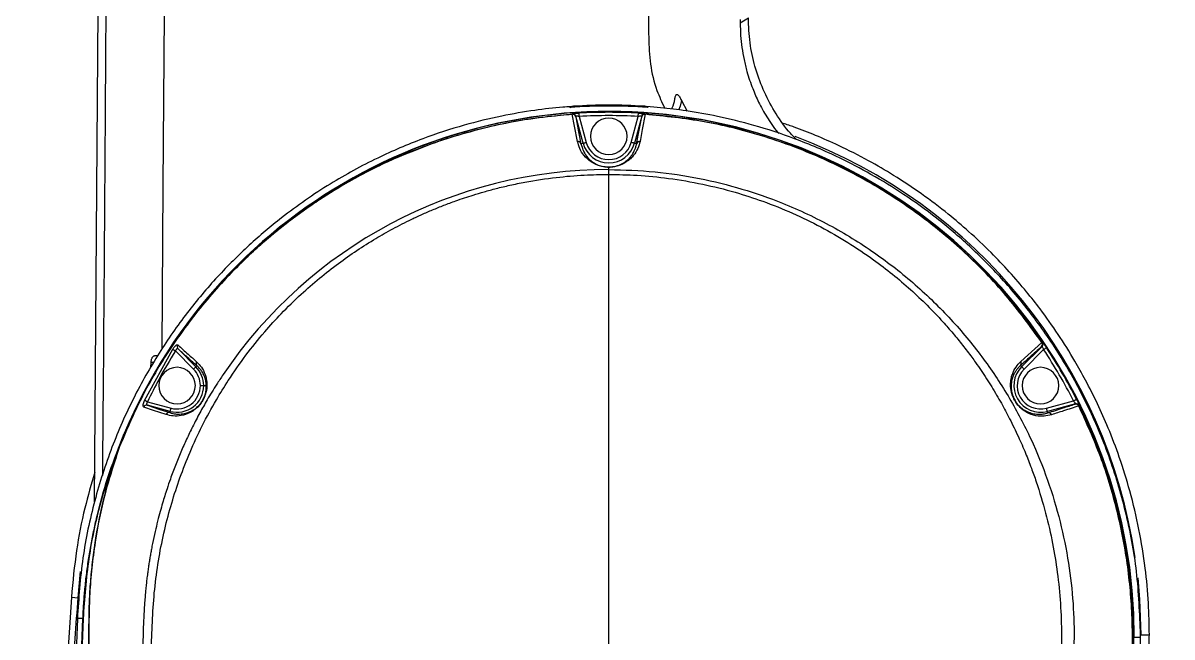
# Model space of a CAD drawing. Header units: millimetres. Extents: x -356 to 237, y 0 to 365.
# Drawn here: x 102.11 to 108.92, y 53.89 to 57.52 of the extents above; entities that cross this region are included whole.
import ezdxf

# ---------------------------------------------------------------- set-up
doc = ezdxf.new("R2010")
doc.units = ezdxf.units.MM

msp = doc.modelspace()

# ---------------------------------------------------------------- linework, layer by layer
at = {"color": 7, "linetype": 'Continuous', "lineweight": 25}
for p, q in [((102.5379, 54.6885), (102.5587, 57.6004)), ((106.3619, 57.5236), (106.4103, 57.5537)), ((106.3619, 57.5441), (106.3619, 57.5236)), ((106.0137, 57.0654), (106.0482, 57.002)), ((105.3502, 57.028), (105.3643, 57.0317)), ((105.3643, 57.0317), (105.3756, 57.0325)), ((105.3675, 56.9838), (105.3675, 56.9827)), ((105.4311, 56.8115), (105.3883, 56.9711)), ((105.409, 56.9699), (105.4501, 56.8166)), ((105.717, 56.8166), (105.758, 56.9699)), ((105.7787, 56.9711), (105.736, 56.8115)), ((105.7915, 57.0325), (105.8027, 57.0317)), ((105.8027, 57.0317), (105.8168, 57.028)), ((105.4188, 56.8082), (105.4311, 56.8115)), ((105.7483, 56.8082), (105.736, 56.8115)), ((105.5835, 56.6698), (105.5835, 56.6703)), ((105.5835, 56.6555), (105.5835, 56.6698)), ((105.5835, 56.6267), (105.5835, 56.6555)), ((105.5835, 49.2933), (105.5835, 56.6267)), ((108.024, 55.5184), (108.1489, 55.6317)), ((108.0291, 55.4876), (108.1499, 55.6084)), ((108.1504, 55.6328), (108.1489, 55.6317)), ((102.8342, 55.288), (103.0005, 55.5912)), ((102.9147, 55.5531), (102.8937, 55.5531)), ((103.124, 55.4737), (103.0165, 55.5812)), ((103.0324, 55.5931), (103.138, 55.4876)), ((108.1593, 55.59), (108.043, 55.4737)), ((102.8719, 55.4829), (102.873, 55.5138)), ((102.8894, 55.5138), (102.873, 55.5138)), ((103.1441, 55.4938), (103.138, 55.4876)), ((108.0221, 55.4946), (108.0291, 55.4876)), ((103.1645, 55.376), (103.1842, 55.376)), ((103.1842, 55.376), (103.1999, 55.376)), ((102.8512, 55.2799), (102.9906, 55.2426)), ((108.1764, 55.2426), (108.3365, 55.2855)), ((108.3481, 55.2682), (108.1815, 55.2235)), ((102.9855, 55.2235), (102.8509, 55.2596)), ((102.9835, 55.2159), (102.9855, 55.2235)), ((108.184, 55.2145), (108.1815, 55.2235)), ((108.3674, 55.2557), (108.3694, 55.2565)), ((102.6856, 55.0145), (102.7261, 55.1173)), ((102.6936, 55.041), (102.714, 55.0926)), ((102.4403, 54.1194), (102.455, 54.2745)), ((102.4005, 54.1222), (102.3256, 52.9907)), ((102.4005, 54.1222), (102.4403, 54.1194)), ((102.4432, 54.0765), (102.4455, 54.119)), ((102.469, 53.9958), (102.4358, 53.9969)), ((102.4324, 53.8996), (102.4259, 53.7137)), ((108.6879, 53.887), (108.6945, 53.887)), ((108.696, 53.887), (108.7331, 53.887)), ((108.7345, 53.8996), (108.7854, 53.8996))]:
    msp.add_line(p, q, dxfattribs=at)
at = {"color": 7, "linetype": 'Continuous', "lineweight": 25, "flags": 128}
for points in [[(102.5871, 54.8431), (102.5877, 54.9228), (102.5895, 55.1774), (102.5911, 55.3933), (102.5923, 55.5705), (102.5931, 55.6779), (102.5937, 55.7636), (102.5939, 55.7918), (102.5941, 55.8165), (102.5942, 55.8377), (102.5944, 55.8554), (102.5945, 55.8696), (102.5965, 56.1508), (102.5985, 56.432), (102.6005, 56.7132), (102.6025, 56.994), (102.6049, 57.3302), (102.6072, 57.6004)], [(102.9377, 55.5935), (102.9448, 56.5594), (102.9522, 57.5754)], [(106.0137, 57.0654), (106.0056, 57.0311), (105.9968, 57.0075)], [(105.3985, 56.8222), (105.3812, 56.9121), (105.3675, 56.9827)], [(105.3879, 56.9687), (105.4052, 56.8788), (105.4188, 56.8082)], [(105.409, 56.9699), (105.4088, 56.9737), (105.4086, 56.9773), (105.4084, 56.9806), (105.4082, 56.9836), (105.4081, 56.986), (105.408, 56.9879), (105.4079, 56.9891), (105.4079, 56.9896)], [(105.7483, 56.8082), (105.7655, 56.898), (105.7791, 56.9687)], [(105.758, 56.9699), (105.7582, 56.9737), (105.7584, 56.9773), (105.7586, 56.9806), (105.7588, 56.9836), (105.7589, 56.986), (105.759, 56.9879), (105.7591, 56.9891), (105.7591, 56.9896)], [(105.7995, 56.9826), (105.7821, 56.8928), (105.7685, 56.8222)], [(105.7792, 56.9692), (105.7789, 56.9703), (105.7787, 56.9711)], [(105.4311, 56.8115), (105.4315, 56.8116), (105.4326, 56.8119), (105.4344, 56.8124), (105.4368, 56.813), (105.4396, 56.8138), (105.4429, 56.8147), (105.4464, 56.8156), (105.4501, 56.8166)], [(105.736, 56.8115), (105.7355, 56.8116), (105.7344, 56.8119), (105.7326, 56.8124), (105.7303, 56.813), (105.7274, 56.8138), (105.7242, 56.8147), (105.7206, 56.8156), (105.717, 56.8166)], [(108.1499, 55.6084), (108.1489, 55.6081), (108.148, 55.6078)], [(108.1504, 55.6328), (108.1514, 55.6331), (108.1523, 55.6334)], [(103.0005, 55.5912), (103.0015, 55.5906), (103.0028, 55.5897), (103.0045, 55.5887), (103.0065, 55.5874), (103.0088, 55.586), (103.0113, 55.5845), (103.0139, 55.5828), (103.0165, 55.5812)], [(108.1593, 55.59), (108.1624, 55.592), (108.1655, 55.594), (108.1683, 55.5959), (108.1707, 55.5975), (108.1728, 55.5989), (108.1743, 55.5999), (108.1753, 55.6005), (108.1757, 55.6008)], [(103.138, 55.4876), (103.1376, 55.4873), (103.1368, 55.4864), (103.1355, 55.4851), (103.1338, 55.4834), (103.1317, 55.4813), (103.1293, 55.4789), (103.1267, 55.4763), (103.124, 55.4737)], [(108.0291, 55.4876), (108.0294, 55.4873), (108.0302, 55.4864), (108.0315, 55.4851), (108.0333, 55.4834), (108.0353, 55.4813), (108.0377, 55.4789), (108.0403, 55.4763), (108.043, 55.4737)], [(102.8512, 55.2799), (102.8484, 55.2813), (102.8456, 55.2826), (102.843, 55.2838), (102.8406, 55.285), (102.8385, 55.286), (102.8366, 55.2868), (102.8352, 55.2875), (102.8342, 55.288)], [(108.3365, 55.2855), (108.3399, 55.2872), (108.3431, 55.2888), (108.3461, 55.2903), (108.3487, 55.2916), (108.3509, 55.2928), (108.3526, 55.2936), (108.3536, 55.2941), (108.3541, 55.2944)], [(102.9612, 55.2046), (102.8869, 55.2292), (102.8287, 55.2485)], [(102.8509, 55.2596), (102.9251, 55.2352), (102.9835, 55.2159)], [(102.9855, 55.2235), (102.9856, 55.224), (102.9859, 55.2251), (102.9864, 55.2269), (102.987, 55.2292), (102.9878, 55.2321), (102.9887, 55.2354), (102.9896, 55.2389), (102.9906, 55.2426)], [(108.1815, 55.2235), (108.1814, 55.224), (108.1811, 55.2251), (108.1806, 55.2269), (108.18, 55.2292), (108.1792, 55.2321), (108.1784, 55.2354), (108.1774, 55.2389), (108.1764, 55.2426)], [(108.7163, 54.2371), (108.7275, 54.1095), (108.7345, 53.8996)], [(102.4455, 54.119), (102.4444, 54.1191), (102.4434, 54.1192), (102.4425, 54.1192), (102.4418, 54.1193), (102.4412, 54.1193), (102.4407, 54.1194), (102.4404, 54.1194), (102.4403, 54.1194)], [(102.2853, 49.2206), (102.3367, 50.5577), (102.3882, 51.8947), (102.4286, 52.9452), (102.469, 53.9958)], [(102.4358, 53.9969), (102.4339, 53.9424), (102.4324, 53.8996)]]:
    msp.add_lwpolyline(points, dxfattribs=at)
at = {"color": 7, "linetype": 'Continuous', "lineweight": 25}
for centre, radius, start, end in [((105.5835, 53.887), 3.1125, 360, 157.21096), ((105.5835, 53.887), 3.111, 0.00002, 156.7053), ((105.5835, 53.8869), 3.1449, 85.83206, 94.16794), ((105.3688, 56.9641), 0.0197, 15.04632, 93.9762), ((105.3693, 56.9634), 0.0194, 15.91586, 95.16958), ((105.3693, 56.966), 0.0197, 15.05321, 93.96199), ((105.5835, 53.8869), 3.1076, 86.7603, 93.2397), ((105.5835, 53.887), 3.0878, 86.76026, 93.23974), ((105.7978, 56.966), 0.0197, 86.03569, 164.94912), ((105.7978, 56.9633), 0.0194, 84.95847, 164.07877), ((105.7982, 56.9641), 0.0197, 86.02676, 164.95071), ((105.5834, 53.8867), 3.1045, 34.2246, 86.00772), ((105.5835, 56.8524), 0.1083, 0.00031, 179.99969), ((104.5988, 56.8302), 0.00328, 175.44182, 195.73644), ((105.5835, 56.8524), 0.1083, 180.00016, 359.99984), ((105.5835, 53.8996), 3.1509, 8.37658, 69.50067), ((105.4001, 56.8029), 0.0194, 15.90443, 94.87398), ((105.5835, 56.8524), 0.1578, 195.00037, 344.99963), ((105.5835, 56.8524), 0.1381, 194.99994, 345.00006), ((105.7669, 56.8029), 0.0194, 85.18679, 164.09285), ((105.583, 53.9007), 2.7548, 89.98899, 146.00162), ((103.0463, 55.6064), 0.0192, 145.61985, 223.76515), ((108.1334, 55.6204), 0.0191, 316.49718, 36.06687), ((108.1341, 55.6218), 0.0197, 315.04063, 34.20521), ((108.136, 55.6223), 0.0197, 315.04395, 34.20063), ((105.5831, 53.8868), 3.0883, 26.92956, 33.46976), ((105.5839, 53.8872), 3.1071, 26.92858, 33.47063), ((103.0264, 55.376), 0.1083, 360, 180), ((103.0264, 55.376), 0.1381, 359.99974, 45.00184), ((103.0264, 55.376), 0.1578, 359.99879, 45.00136), ((103.158, 55.507), 0.0192, 146.92154, 223.76403), ((108.1407, 55.376), 0.1578, 134.99969, 285.0002), ((108.1407, 55.376), 0.1381, 135.00099, 284.99934), ((108.0082, 55.5077), 0.019, 316.52109, 34.02936), ((108.1407, 55.376), 0.1083, 360, 180), ((103.0264, 55.376), 0.1083, 180.00031, 359.99969), ((103.0264, 55.376), 0.1578, 255.00019, 359.99969), ((103.0264, 55.376), 0.1381, 255.00056, 359.99925), ((108.1407, 55.376), 0.1083, 180.00031, 359.99969), ((108.35, 55.2479), 0.019, 23.93389, 103.29219), ((108.3518, 55.2478), 0.0197, 26.19364, 104.95585), ((108.3532, 55.2491), 0.0197, 26.20682, 104.95048), ((102.8464, 55.2409), 0.0192, 76.39673, 156.94393), ((102.979, 55.1972), 0.0192, 76.41606, 157.35029), ((108.1883, 55.1959), 0.019, 22.54975, 103.17827), ((102.4702, 53.9967), 0.00145, 219.14916, 260.26179), ((105.5835, 53.887), 3.111, 349.99994, 359.99986)]:
    msp.add_arc(centre, radius, start, end, dxfattribs=at)
for points, knots in [([(105.82, 57.6004), (105.8194, 57.5465), (105.8183, 57.4393), (105.8261, 57.2787), (105.8597, 57.1363), (105.8986, 57.0534), (105.9149, 57.0186)], [0, 0, 0, 0, 0.271163, 0.539647, 0.807213, 1, 1, 1, 1]), ([(106.3619, 57.5236), (106.3625, 57.4992), (106.3635, 57.4505), (106.3715, 57.378), (106.3839, 57.3063), (106.404, 57.2247), (106.4323, 57.1405), (106.4719, 57.051), (106.5106, 56.9805), (106.5497, 56.9211), (106.5726, 56.8882), (106.5868, 56.8712), (106.5882, 56.8695)], [0, 0, 0, 0, 0.103916, 0.207158, 0.310221, 0.41357, 0.564427, 0.687682, 0.829751, 0.905933, 0.990609, 1, 1, 1, 1]), ([(106.6928, 56.8359), (106.6776, 56.8516), (106.6289, 56.9019), (106.5626, 57.0005), (106.495, 57.1289), (106.447, 57.2654), (106.4161, 57.4079), (106.4123, 57.5045), (106.4103, 57.5537)], [0, 0, 0, 0, 0.082748, 0.265704, 0.448536, 0.633142, 0.813438, 1, 1, 1, 1]), ([(105.9568, 57.0165), (105.9579, 57.0181), (105.9684, 57.0347), (105.9719, 57.0545), (105.975, 57.0724)], [0, 0, 0, 0, 0.096607, 1, 1, 1, 1]), ([(105.975, 57.0724), (105.976, 57.0786), (105.9775, 57.0875), (105.9811, 57.097), (105.9841, 57.0999), (105.9858, 57.1007), (105.9877, 57.1009), (105.9902, 57.1002), (105.9935, 57.0979), (105.9982, 57.0929), (106.0057, 57.0822), (106.0105, 57.0722), (106.0137, 57.0654)], [0, 0, 0, 0, 0.242206, 0.350983, 0.377029, 0.400159, 0.422984, 0.448215, 0.500529, 0.573617, 0.712997, 1, 1, 1, 1]), ([(105.3576, 57.0279), (105.3424, 57.027), (105.2715, 57.0227), (105.1352, 57.006), (104.9397, 56.9727), (104.7172, 56.9184), (104.4705, 56.8377), (104.2035, 56.7237), (103.9218, 56.5697), (103.6687, 56.3938), (103.448, 56.2069), (103.2605, 56.0197), (103.081, 55.8066), (102.9137, 55.567), (102.7632, 55.3007), (102.6341, 55.0083), (102.5324, 54.6912), (102.4599, 54.3517), (102.444, 54.1167), (102.4358, 53.9969)], [0, 0, 0, 0, 0.009892, 0.046259, 0.08926, 0.138894, 0.195159, 0.258055, 0.32758, 0.403731, 0.458197, 0.515611, 0.575971, 0.639278, 0.705531, 0.774731, 0.846875, 0.921965, 1, 1, 1, 1]), ([(104.5956, 56.8304), (104.6385, 56.8442), (104.734, 56.8748), (104.8904, 56.9148), (105.0579, 56.9482), (105.2192, 56.9715), (105.3204, 56.9799), (105.3675, 56.9838)], [0, 0, 0, 0, 0.171572, 0.380944, 0.613645, 0.820623, 1, 1, 1, 1]), ([(105.3675, 56.9827), (105.236, 56.9693), (104.9738, 56.9427), (104.7214, 56.867), (104.5957, 56.8293)], [0, 0, 0, 0, 0.501857, 1, 1, 1, 1]), ([(105.355, 57.0235), (105.3541, 57.0244), (105.3525, 57.0258), (105.3509, 57.0273), (105.3502, 57.028)], [0, 0, 0, 0, 0.560093, 1, 1, 1, 1]), ([(105.355, 57.0235), (105.3586, 57.0242), (105.3662, 57.0257), (105.3724, 57.0302), (105.3756, 57.0325)], [0, 0, 0, 0, 0.488058, 1, 1, 1, 1]), ([(105.3675, 56.9838), (105.3676, 56.9841), (105.3677, 56.9848), (105.3679, 56.9854), (105.3679, 56.9857)], [0, 0, 0, 0, 0.560178, 1, 1, 1, 1]), ([(105.3679, 56.9857), (105.3682, 56.9858), (105.3692, 56.9862), (105.3733, 56.9866), (105.3813, 56.9877), (105.3935, 56.9886), (105.4029, 56.9892), (105.4079, 56.9896)], [0, 0, 0, 0, 0.022518, 0.083145, 0.302081, 0.624296, 1, 1, 1, 1]), ([(105.3883, 56.9711), (105.3882, 56.9708), (105.3881, 56.9702), (105.3879, 56.9695), (105.3879, 56.9692)], [0, 0, 0, 0, 0.559845, 1, 1, 1, 1]), ([(105.3879, 56.9687), (105.3879, 56.9688), (105.3879, 56.969), (105.3879, 56.9692), (105.3879, 56.9692)], [0, 0, 0, 0, 0.743618, 1, 1, 1, 1]), ([(105.409, 56.9699), (105.4062, 56.9703), (105.4014, 56.9708), (105.3957, 56.9713), (105.3921, 56.9715), (105.3902, 56.9714), (105.3889, 56.9715), (105.3884, 56.9712), (105.3883, 56.9711)], [0, 0, 0, 0, 0.4060938, 0.6940976, 0.8247214, 0.9202159, 0.9783368, 1, 1, 1, 1]), ([(105.7787, 56.9711), (105.7786, 56.9712), (105.7781, 56.9715), (105.7769, 56.9714), (105.7749, 56.9715), (105.7713, 56.9713), (105.7656, 56.9708), (105.7608, 56.9703), (105.758, 56.9699)], [0, 0, 0, 0, 0.021657, 0.079666, 0.174936, 0.305334, 0.59345, 1, 1, 1, 1]), ([(105.7591, 56.9896), (105.7648, 56.9892), (105.775, 56.9886), (105.7874, 56.9873), (105.7952, 56.9867), (105.7983, 56.9859), (105.7991, 56.9857)], [0, 0, 0, 0, 0.418995, 0.762214, 0.935896, 1, 1, 1, 1]), ([(105.7792, 56.9692), (105.7792, 56.9691), (105.7792, 56.9689), (105.7792, 56.9688), (105.7791, 56.9687)], [0, 0, 0, 0, 0.376072, 1, 1, 1, 1]), ([(105.8121, 57.0235), (105.8084, 57.0242), (105.8009, 57.0257), (105.7947, 57.0302), (105.7915, 57.0325)], [0, 0, 0, 0, 0.488015, 1, 1, 1, 1]), ([(105.7991, 56.9857), (105.7992, 56.9853), (105.7994, 56.9847), (105.7995, 56.984), (105.7996, 56.9837)], [0, 0, 0, 0, 0.560103, 1, 1, 1, 1]), ([(105.7996, 56.9837), (105.7996, 56.9836), (105.7996, 56.9832), (105.7995, 56.9829), (105.7995, 56.9826)], [0, 0, 0, 0, 0.376986, 1, 1, 1, 1]), ([(108.1489, 55.6317), (108.08, 55.7263), (107.9423, 55.9155), (107.6974, 56.1667), (107.428, 56.3905), (107.1343, 56.5822), (106.8206, 56.7401), (106.4906, 56.861), (106.1493, 56.9467), (105.916, 56.9707), (105.7995, 56.9826)], [0, 0, 0, 0, 0.125159, 0.250105, 0.374288, 0.499327, 0.624565, 0.749283, 0.874831, 1, 1, 1, 1]), ([(108.7331, 53.8996), (108.7283, 54.0249), (108.7189, 54.2704), (108.6515, 54.626), (108.5522, 54.9577), (108.4229, 55.2629), (108.2704, 55.54), (108.1001, 55.7886), (107.9169, 56.0086), (107.7257, 56.201), (107.5304, 56.367), (107.3349, 56.5083), (107.1422, 56.6268), (106.9277, 56.7391), (106.6961, 56.8378), (106.4536, 56.9172), (106.2387, 56.9701), (106.054, 57.0027), (105.9143, 57.0204), (105.8363, 57.0261), (105.8095, 57.028)], [0, 0, 0, 0, 0.079802, 0.156428, 0.229878, 0.30015, 0.367246, 0.431163, 0.491902, 0.549463, 0.603846, 0.655048, 0.703072, 0.747916, 0.809208, 0.863348, 0.910335, 0.950166, 0.982842, 1, 1, 1, 1]), ([(105.8168, 57.028), (105.8159, 57.0271), (105.8144, 57.0257), (105.8128, 57.0242), (105.8121, 57.0235)], [0, 0, 0, 0, 0.559938, 1, 1, 1, 1]), ([(108.7854, 53.8996), (108.7843, 53.9621), (108.7821, 54.0944), (108.7622, 54.3031), (108.7265, 54.5255), (108.6745, 54.7446), (108.6121, 54.9447), (108.5467, 55.1166), (108.4793, 55.2687), (108.4129, 55.4006), (108.3358, 55.5383), (108.247, 55.6799), (108.1501, 55.816), (108.053, 55.9392), (107.9568, 56.0508), (107.8427, 56.1706), (107.7222, 56.2845), (107.585, 56.4009), (107.4373, 56.5127), (107.2791, 56.6177), (107.1151, 56.7134), (106.9606, 56.7921), (106.8129, 56.8568), (106.7033, 56.9007), (106.6383, 56.9219), (106.6162, 56.9291)], [0, 0, 0, 0, 0.04712, 0.099786, 0.157997, 0.21686, 0.269534, 0.316019, 0.355491, 0.394963, 0.427397, 0.474478, 0.520985, 0.553365, 0.592746, 0.632127, 0.678116, 0.717731, 0.767764, 0.817796, 0.860843, 0.910985, 0.948428, 0.98246, 1, 1, 1, 1]), ([(104.5957, 56.8293), (104.4889, 56.7898), (104.2757, 56.7109), (103.9754, 56.5495), (103.6937, 56.3589), (103.4342, 56.1378), (103.1998, 55.8893), (102.9951, 55.6171), (102.8193, 55.326), (102.7302, 55.1185), (102.6856, 55.0145)], [0, 0, 0, 0, 0.12544, 0.25059, 0.374997, 0.500123, 0.625932, 0.751095, 0.875297, 1, 1, 1, 1]), ([(102.7261, 55.1173), (102.7769, 55.2243), (102.8756, 55.4327), (103.027, 55.6614), (103.1465, 55.818), (103.2271, 55.915), (103.3094, 56.0064), (103.3932, 56.0923), (103.478, 56.1731), (103.5639, 56.2488), (103.6505, 56.3199), (103.7376, 56.3863), (103.825, 56.4483), (103.9124, 56.5058), (104.0444, 56.5867), (104.2146, 56.6775), (104.4143, 56.7664), (104.5392, 56.8106), (104.5956, 56.8304)], [0, 0, 0, 0, 0.135976, 0.264648, 0.314092, 0.362369, 0.409478, 0.45542, 0.500197, 0.544048, 0.586952, 0.628909, 0.66992, 0.709984, 0.749103, 0.847762, 0.931393, 1, 1, 1, 1]), ([(105.5835, 56.6698), (105.5797, 56.6699), (105.5723, 56.67), (105.5587, 56.6712), (105.5398, 56.6744), (105.5118, 56.6828), (105.4737, 56.7023), (105.4371, 56.7357), (105.4101, 56.7785), (105.4022, 56.8081), (105.3985, 56.8222)], [0, 0, 0, 0, 0.04426, 0.085784, 0.15727, 0.266437, 0.422556, 0.64798, 0.831627, 1, 1, 1, 1]), ([(105.4188, 56.8082), (105.4274, 56.7822), (105.4415, 56.7394), (105.4844, 56.7007), (105.5197, 56.6818), (105.5467, 56.6738), (105.5652, 56.6712), (105.5757, 56.6704), (105.5809, 56.6704), (105.5835, 56.6703)], [0, 0, 0, 0, 0.347371, 0.571039, 0.725781, 0.863885, 0.932219, 0.966188, 1, 1, 1, 1]), ([(105.7685, 56.8222), (105.7648, 56.8081), (105.757, 56.7785), (105.7354, 56.7444), (105.7111, 56.7184), (105.6848, 56.6979), (105.6548, 56.6826), (105.6269, 56.6743), (105.608, 56.6712), (105.5946, 56.67), (105.5873, 56.6699), (105.5835, 56.6698)], [0, 0, 0, 0, 0.1684037, 0.3527147, 0.4578975, 0.5797112, 0.7359964, 0.8445504, 0.9152718, 0.9561407, 1, 1, 1, 1]), ([(105.5835, 56.6703), (105.5861, 56.6704), (105.5913, 56.6704), (105.6018, 56.6712), (105.613, 56.6728), (105.6251, 56.6755), (105.6353, 56.6785), (105.6504, 56.6839), (105.6681, 56.6927), (105.6868, 56.7056), (105.7021, 56.7192), (105.7154, 56.7343), (105.7274, 56.7516), (105.7365, 56.7694), (105.7439, 56.7885), (105.7467, 56.8012), (105.7483, 56.8082)], [0, 0, 0, 0, 0.033437, 0.067019, 0.134607, 0.179965, 0.225547, 0.271339, 0.386449, 0.47917, 0.562681, 0.650167, 0.737064, 0.833003, 0.906967, 1, 1, 1, 1]), ([(102.7225, 50.2354), (102.7301, 50.4235), (102.7451, 50.7968), (102.7678, 51.3524), (102.7907, 51.9058), (102.8112, 52.392), (102.8291, 52.8098), (102.8442, 53.1572), (102.8591, 53.5007), (102.8754, 53.8457), (102.8858, 54.1326), (102.918, 54.3586), (102.9513, 54.522), (102.9928, 54.679), (103.043, 54.8324), (103.103, 54.9853), (103.1746, 55.1398), (103.2512, 55.2806), (103.3374, 55.4201), (103.432, 55.5554), (103.5375, 55.6871), (103.647, 55.8078), (103.7895, 55.947), (103.9744, 56.0993), (104.1435, 56.2123), (104.2535, 56.2765), (104.3053, 56.3052), (104.3599, 56.3338), (104.4172, 56.3622), (104.4775, 56.3901), (104.5408, 56.4176), (104.6077, 56.4446), (104.6878, 56.4744), (104.7674, 56.501), (104.8473, 56.5248), (104.9195, 56.5443), (105.0001, 56.5636), (105.1184, 56.5878), (105.2654, 56.6099), (105.4314, 56.6243), (105.5352, 56.6259), (105.5835, 56.6267)], [0, 0, 0, 0, 0.071184, 0.141274, 0.210323, 0.280644, 0.325304, 0.368459, 0.412159, 0.455325, 0.499119, 0.520569, 0.541592, 0.562152, 0.58194, 0.60262, 0.624221, 0.646276, 0.663205, 0.686221, 0.708662, 0.726971, 0.747845, 0.783917, 0.817419, 0.824604, 0.832073, 0.839833, 0.847893, 0.856263, 0.864956, 0.873987, 0.883558, 0.897289, 0.905689, 0.915111, 0.925557, 0.937037, 0.960744, 0.981728, 1, 1, 1, 1]), ([(105.5835, 56.6555), (105.6751, 56.653), (105.8551, 56.6479), (106.1191, 56.6071), (106.3714, 56.5447), (106.6359, 56.4521), (106.9064, 56.3247), (107.1744, 56.157), (107.4139, 55.9672), (107.6243, 55.7593), (107.8061, 55.5372), (107.9597, 55.3043), (108.0862, 55.0642), (108.1857, 54.8193), (108.2596, 54.5726), (108.3096, 54.328), (108.3365, 54.0889), (108.3421, 53.859), (108.3301, 53.6426), (108.3038, 53.4443), (108.2663, 53.2605), (108.2206, 53.093), (108.1694, 52.9428), (108.1269, 52.8371), (108.0965, 52.768), (108.0783, 52.7285), (108.0611, 52.6926), (108.0451, 52.6602), (108.0303, 52.6313), (108.0015, 52.5765), (107.9524, 52.4887), (107.8722, 52.3635), (107.7758, 52.2187), (107.7134, 52.067), (107.6743, 51.9258), (107.6552, 51.8035), (107.6339, 51.6745), (107.6118, 51.5382), (107.5884, 51.3948), (107.5564, 51.1983), (107.5178, 50.9615), (107.4747, 50.6973), (107.4368, 50.4647), (107.4041, 50.2642), (107.3767, 50.0961), (107.3581, 49.9822), (107.3468, 49.913), (107.3412, 49.8789), (107.3362, 49.8483), (107.3318, 49.8215), (107.328, 49.7983), (107.3177, 49.735), (107.3011, 49.6304), (107.2816, 49.5159), (107.2785, 49.4335), (107.279, 49.3844), (107.2821, 49.3354), (107.2876, 49.2865), (107.2954, 49.238), (107.3055, 49.1902), (107.3171, 49.1463), (107.3306, 49.1031), (107.3471, 49.0574), (107.3698, 49.0038), (107.4003, 48.9431), (107.44, 48.8767), (107.4899, 48.8071), (107.5455, 48.743), (107.5907, 48.6989), (107.6195, 48.6734), (107.6341, 48.6611), (107.6474, 48.6502), (107.6595, 48.6407), (107.6701, 48.6326), (107.7135, 48.6002), (107.7933, 48.5494), (107.9158, 48.495), (108.0388, 48.454), (108.1569, 48.4113), (108.2713, 48.3709), (108.4031, 48.3241), (108.5565, 48.2697), (108.7353, 48.2063), (108.8574, 48.163), (108.9197, 48.1409)], [0, 0, 0, 0, 0.024441, 0.048061, 0.071154, 0.09378, 0.122786, 0.150815, 0.178018, 0.204221, 0.22967, 0.254523, 0.278594, 0.302025, 0.325013, 0.347259, 0.368617, 0.389173, 0.408619, 0.426434, 0.442551, 0.45866, 0.472781, 0.48489, 0.489081, 0.492948, 0.49649, 0.499707, 0.502599, 0.505168, 0.516231, 0.529458, 0.544866, 0.562603, 0.572945, 0.583956, 0.595605, 0.607893, 0.620824, 0.634402, 0.661059, 0.684903, 0.705891, 0.723986, 0.739157, 0.751379, 0.754793, 0.757877, 0.76063, 0.763051, 0.76514, 0.766896, 0.780185, 0.793447, 0.797827, 0.802196, 0.806564, 0.810938, 0.815318, 0.819692, 0.823979, 0.827436, 0.831759, 0.836945, 0.842997, 0.849888, 0.857561, 0.865837, 0.872525, 0.874402, 0.876106, 0.877638, 0.878999, 0.880192, 0.881216, 0.89346, 0.905345, 0.916904, 0.928079, 0.938882, 0.949316, 0.965406, 0.982352, 1, 1, 1, 1]), ([(105.5835, 56.6267), (105.6396, 56.6257), (105.7578, 56.6236), (105.9441, 56.6049), (106.1379, 56.5718), (106.3242, 56.5251), (106.5018, 56.4676), (106.6716, 56.3996), (106.8397, 56.3181), (106.9999, 56.226), (107.18, 56.1049), (107.3714, 55.9506), (107.5128, 55.8097), (107.5928, 55.7198), (107.6225, 55.6853), (107.6514, 55.6504), (107.6796, 55.6152), (107.7071, 55.5796), (107.7326, 55.5453), (107.76, 55.5072), (107.8001, 55.4493), (107.8518, 55.3694), (107.9079, 55.2741), (107.9607, 55.1758), (108.0087, 55.0772), (108.0512, 54.9795), (108.086, 54.8906), (108.1276, 54.7729), (108.1721, 54.6241), (108.2133, 54.4444), (108.2427, 54.2659), (108.2608, 54.0851), (108.267, 53.8986), (108.262, 53.7393), (108.2513, 53.6077), (108.2394, 53.5067), (108.2274, 53.4292), (108.2177, 53.3743), (108.2108, 53.3381), (108.2026, 53.2981), (108.1929, 53.2545), (108.1815, 53.2072), (108.1657, 53.1471), (108.1413, 53.0644), (108.1138, 52.984), (108.0874, 52.9149), (108.0676, 52.8662), (108.0452, 52.8143), (108.0199, 52.7592), (107.9914, 52.7013), (107.9569, 52.6354), (107.9124, 52.5567), (107.8562, 52.466), (107.7898, 52.3683), (107.7191, 52.2757), (107.6714, 52.1915), (107.6398, 52.1246), (107.6182, 52.0716), (107.5996, 52.0182), (107.5838, 51.9646), (107.5725, 51.9169), (107.5636, 51.8719), (107.5566, 51.8258), (107.548, 51.7693), (107.5378, 51.7022), (107.5149, 51.5529), (107.4787, 51.3183), (107.4284, 50.9953), (107.3754, 50.6578), (107.328, 50.3587), (107.2879, 50.1053), (107.2544, 49.8996), (107.223, 49.6895), (107.1815, 49.4892), (107.1811, 49.354), (107.1809, 49.2933)], [0, 0, 0, 0, 0.018594, 0.039227, 0.06201, 0.08378, 0.102863, 0.123911, 0.144415, 0.164774, 0.185159, 0.21635, 0.246177, 0.25124, 0.256276, 0.261287, 0.266276, 0.271244, 0.276193, 0.280464, 0.28681, 0.299557, 0.312018, 0.323482, 0.336576, 0.348384, 0.35879, 0.36826, 0.389798, 0.410254, 0.429377, 0.449789, 0.470461, 0.491265, 0.502607, 0.514252, 0.524987, 0.528638, 0.53272, 0.537232, 0.542173, 0.547546, 0.553356, 0.562779, 0.576165, 0.581522, 0.587329, 0.593586, 0.600287, 0.607428, 0.615002, 0.624967, 0.637389, 0.650391, 0.664146, 0.676, 0.682384, 0.688702, 0.694958, 0.701142, 0.707238, 0.711215, 0.716365, 0.722688, 0.730187, 0.738866, 0.772807, 0.808932, 0.847283, 0.886166, 0.909388, 0.932404, 0.955265, 0.979903, 1, 1, 1, 1]), ([(103.0005, 55.5912), (103.0037, 55.5959), (103.0094, 55.6045), (103.0181, 55.613), (103.0253, 55.6186), (103.0291, 55.6176), (103.0305, 55.6172)], [0, 0, 0, 0, 0.4037316, 0.7314988, 0.9005767, 1, 1, 1, 1]), ([(103.0305, 55.6172), (103.0512, 55.5987), (103.0884, 55.5654), (103.1255, 55.5322), (103.1419, 55.5175)], [0, 0, 0, 0, 0.558047, 1, 1, 1, 1]), ([(108.1473, 55.6073), (108.1241, 55.5864), (108.0823, 55.5489), (108.0406, 55.5113), (108.0221, 55.4946)], [0, 0, 0, 0, 0.555604, 1, 1, 1, 1]), ([(108.1473, 55.6073), (108.1475, 55.6074), (108.1477, 55.6076), (108.148, 55.6078), (108.148, 55.6078)], [0, 0, 0, 0, 0.755655, 1, 1, 1, 1]), ([(108.1593, 55.59), (108.1582, 55.5925), (108.1563, 55.597), (108.1538, 55.6021), (108.1522, 55.6053), (108.1511, 55.6069), (108.1505, 55.608), (108.15, 55.6083), (108.1499, 55.6084)], [0, 0, 0, 0, 0.405987, 0.694373, 0.824691, 0.920013, 0.978204, 1, 1, 1, 1]), ([(108.1523, 55.6334), (108.1525, 55.6332), (108.1534, 55.6325), (108.1558, 55.6292), (108.1607, 55.6229), (108.1677, 55.6128), (108.1729, 55.605), (108.1757, 55.6008)], [0, 0, 0, 0, 0.022563, 0.083132, 0.302003, 0.624231, 1, 1, 1, 1]), ([(103.0165, 55.5812), (102.9833, 55.5262), (102.924, 55.4281), (102.8734, 55.3252), (102.8512, 55.2799)], [0, 0, 0, 0, 0.559951, 1, 1, 1, 1]), ([(102.873, 55.5138), (102.8731, 55.5165), (102.8734, 55.5218), (102.8747, 55.5294), (102.8767, 55.5363), (102.88, 55.5435), (102.885, 55.551), (102.8911, 55.5525), (102.8937, 55.5531)], [0, 0, 0, 0, 0.16828, 0.333596, 0.479379, 0.618236, 0.834364, 1, 1, 1, 1]), ([(103.0324, 55.5931), (103.0312, 55.5938), (103.0293, 55.595), (103.0264, 55.5942), (103.0243, 55.593), (103.0221, 55.591), (103.0201, 55.5883), (103.0181, 55.585), (103.0171, 55.5825), (103.0165, 55.5812)], [0, 0, 0, 0, 0.179, 0.270632, 0.371346, 0.498836, 0.64741, 0.815545, 1, 1, 1, 1]), ([(103.1441, 55.4938), (103.1232, 55.5124), (103.086, 55.5455), (103.0488, 55.5786), (103.0324, 55.5931)], [0, 0, 0, 0, 0.561937, 1, 1, 1, 1]), ([(103.1419, 55.5175), (103.1519, 55.5072), (103.1732, 55.4854), (103.1912, 55.4492), (103.201, 55.4137), (103.2046, 55.3775), (103.2008, 55.3454), (103.1934, 55.3201), (103.1871, 55.3042), (103.1791, 55.2884), (103.1675, 55.2701), (103.1526, 55.2522), (103.1308, 55.2324), (103.0983, 55.2112), (103.0537, 55.1964), (103.0044, 55.1936), (102.9752, 55.201), (102.9612, 55.2046)], [0, 0, 0, 0, 0.0854516, 0.1809918, 0.2372342, 0.304828, 0.3969272, 0.4277135, 0.4623195, 0.4988828, 0.533558, 0.5912383, 0.6371486, 0.709559, 0.8211445, 0.9140404, 1, 1, 1, 1]), ([(103.1999, 55.376), (103.1991, 55.3856), (103.1974, 55.4055), (103.1885, 55.433), (103.1763, 55.4565), (103.1619, 55.4767), (103.1503, 55.4878), (103.1441, 55.4938)], [0, 0, 0, 0, 0.215507, 0.446427, 0.641249, 0.808091, 1, 1, 1, 1]), ([(108.2059, 55.2032), (108.1914, 55.1997), (108.1613, 55.1922), (108.1102, 55.1959), (108.0643, 55.2124), (108.0313, 55.2355), (108.0098, 55.2565), (107.9958, 55.2747), (107.9854, 55.2923), (107.9783, 55.3069), (107.9728, 55.3215), (107.9658, 55.3459), (107.962, 55.3774), (107.9654, 55.4135), (107.975, 55.4493), (107.9928, 55.4859), (108.0141, 55.508), (108.024, 55.5184)], [0, 0, 0, 0, 0.088323, 0.18408, 0.299731, 0.374884, 0.421821, 0.478507, 0.510661, 0.543484, 0.575028, 0.603843, 0.694324, 0.762025, 0.818332, 0.914576, 1, 1, 1, 1]), ([(108.0221, 55.4946), (108.0172, 55.4899), (108.0081, 55.4812), (107.9958, 55.4654), (107.9852, 55.4483), (107.9769, 55.4296), (107.9712, 55.4112), (107.9678, 55.3933), (107.9664, 55.3746), (107.9671, 55.3552), (107.97, 55.3369), (107.9744, 55.3209), (107.9796, 55.3069), (107.9861, 55.2934), (107.9946, 55.2791), (108.0056, 55.2645), (108.018, 55.2515), (108.0301, 55.2412), (108.0415, 55.2331), (108.0543, 55.2255), (108.0688, 55.2186), (108.0851, 55.2128), (108.1056, 55.2079), (108.1297, 55.2056), (108.1574, 55.2072), (108.175, 55.212), (108.184, 55.2145)], [0, 0, 0, 0, 0.044808, 0.083829, 0.132727, 0.178165, 0.219762, 0.260154, 0.299305, 0.344381, 0.38887, 0.421848, 0.454901, 0.488016, 0.521179, 0.564917, 0.609699, 0.640131, 0.671001, 0.702291, 0.739071, 0.777396, 0.817223, 0.878844, 0.938218, 1, 1, 1, 1]), ([(103.2991, 55.4411), (103.2864, 55.422), (103.2537, 55.3728), (103.2076, 55.2973), (103.1602, 55.2134), (103.1197, 55.1357), (103.0824, 55.0583), (103.0486, 54.9821), (103.0164, 54.9034), (102.9893, 54.8307), (102.9638, 54.7563), (102.9437, 54.6922), (102.9256, 54.6285), (102.9107, 54.572), (102.8956, 54.509), (102.8836, 54.4534), (102.8751, 54.4096), (102.8695, 54.3793), (102.8647, 54.351), (102.86, 54.3221), (102.8556, 54.2927), (102.8513, 54.2619), (102.8473, 54.2299), (102.8434, 54.1965), (102.8309, 54.0737), (102.8247, 53.8724), (102.8132, 53.606), (102.804, 53.3749), (102.796, 53.1792), (102.7895, 53.0188), (102.7845, 52.8936), (102.7808, 52.8035), (102.7788, 52.7552), (102.7781, 52.7369)], [0, 0, 0, 0, 0.024588, 0.063301, 0.094722, 0.127898, 0.157099, 0.186853, 0.217198, 0.248167, 0.269998, 0.301501, 0.320095, 0.340967, 0.364112, 0.389483, 0.401883, 0.411925, 0.422505, 0.432676, 0.443302, 0.454384, 0.465924, 0.477925, 0.49039, 0.598233, 0.693534, 0.776136, 0.846085, 0.903419, 0.948169, 0.980358, 1, 1, 1, 1]), ([(102.9835, 55.2159), (102.9894, 55.2141), (103.0005, 55.2108), (103.0165, 55.2082), (103.0328, 55.207), (103.05, 55.2075), (103.0681, 55.2101), (103.0929, 55.2164), (103.1148, 55.2264), (103.1334, 55.2389), (103.1435, 55.2469), (103.154, 55.2567), (103.1645, 55.2686), (103.1734, 55.281), (103.18, 55.2922), (103.1849, 55.3018), (103.1891, 55.3117), (103.1944, 55.327), (103.1994, 55.3484), (103.1997, 55.3667), (103.1999, 55.376)], [0, 0, 0, 0, 0.0590962, 0.1101453, 0.1530062, 0.2148193, 0.2727877, 0.3268225, 0.4570405, 0.4987713, 0.5395884, 0.5794583, 0.6351394, 0.6902376, 0.7242497, 0.7582689, 0.7922795, 0.8262726, 0.9122424, 1, 1, 1, 1]), ([(102.8287, 55.2485), (102.8274, 55.25), (102.8237, 55.2545), (102.8261, 55.2647), (102.8288, 55.2761), (102.8323, 55.2839), (102.8342, 55.288)], [0, 0, 0, 0, 0.1391553, 0.3969743, 0.6790378, 1, 1, 1, 1]), ([(102.8512, 55.2799), (102.8504, 55.2788), (102.849, 55.2765), (102.8474, 55.273), (102.8464, 55.2697), (102.846, 55.2661), (102.8468, 55.2618), (102.8495, 55.2604), (102.8509, 55.2596)], [0, 0, 0, 0, 0.177726, 0.342244, 0.49031, 0.62027, 0.811495, 1, 1, 1, 1]), ([(108.184, 55.2145), (108.2143, 55.2242), (108.2682, 55.2415), (108.3221, 55.2589), (108.3457, 55.2665)], [0, 0, 0, 0, 0.562287, 1, 1, 1, 1]), ([(108.3481, 55.2682), (108.3481, 55.2683), (108.3481, 55.2689), (108.3474, 55.2699), (108.3465, 55.2717), (108.3445, 55.2747), (108.3412, 55.2793), (108.3383, 55.2832), (108.3365, 55.2855)], [0, 0, 0, 0, 0.021618, 0.079625, 0.174999, 0.305553, 0.593344, 1, 1, 1, 1]), ([(108.3467, 55.2668), (108.3466, 55.2668), (108.3462, 55.2666), (108.3459, 55.2665), (108.3457, 55.2665)], [0, 0, 0, 0, 0.360691, 1, 1, 1, 1]), ([(108.3467, 55.2668), (108.3469, 55.2671), (108.3474, 55.2675), (108.3479, 55.268), (108.3481, 55.2682)], [0, 0, 0, 0, 0.560516, 1, 1, 1, 1]), ([(108.3541, 55.2944), (108.3566, 55.2893), (108.3612, 55.2802), (108.3664, 55.2688), (108.3698, 55.2618), (108.3706, 55.2587), (108.3708, 55.2578)], [0, 0, 0, 0, 0.418912, 0.762163, 0.935923, 1, 1, 1, 1]), ([(108.3674, 55.2557), (108.3374, 55.2459), (108.2836, 55.2284), (108.2297, 55.211), (108.2059, 55.2032)], [0, 0, 0, 0, 0.5576963, 1, 1, 1, 1]), ([(108.6379, 53.3486), (108.6535, 53.4566), (108.6847, 53.6718), (108.6882, 53.9988), (108.6601, 54.3244), (108.5965, 54.6453), (108.5021, 54.9588), (108.4124, 55.1566), (108.3674, 55.2557)], [0, 0, 0, 0, 0.167102, 0.333056, 0.499671, 0.667289, 0.833538, 1, 1, 1, 1]), ([(108.3708, 55.2578), (108.3706, 55.2576), (108.3701, 55.2571), (108.3696, 55.2567), (108.3694, 55.2565)], [0, 0, 0, 0, 0.560169, 1, 1, 1, 1]), ([(108.3694, 55.2565), (108.4025, 55.1854), (108.4646, 55.0518), (108.5198, 54.8974), (108.5504, 54.8009), (108.564, 54.7554), (108.5764, 54.7116), (108.5877, 54.6696), (108.5979, 54.6292), (108.622, 54.5286), (108.6514, 54.3769), (108.6752, 54.1837), (108.6862, 54.024), (108.6874, 53.9288), (108.6879, 53.887)], [0, 0, 0, 0, 0.1658379, 0.311575, 0.3464267, 0.3798993, 0.4119922, 0.4427054, 0.4720391, 0.499993, 0.661525, 0.7987064, 0.9115325, 1, 1, 1, 1]), ([(102.469, 53.9958), (102.4704, 54.0258), (102.4732, 54.085), (102.4807, 54.1748), (102.4907, 54.2652), (102.5035, 54.3561), (102.5188, 54.4454), (102.5365, 54.5337), (102.5688, 54.6731), (102.6223, 54.8619), (102.6835, 55.0159), (102.714, 55.0926)], [0, 0, 0, 0, 0.079802, 0.157286, 0.239377, 0.321203, 0.401023, 0.479905, 0.560099, 0.78105, 1, 1, 1, 1]), ([(102.6936, 55.041), (102.6622, 54.9481), (102.5994, 54.7622), (102.5559, 54.5508), (102.535, 54.4159), (102.5273, 54.3586), (102.5206, 54.3011), (102.515, 54.2435), (102.5105, 54.1858), (102.507, 54.1278), (102.5047, 54.0701), (102.5035, 54.0194), (102.5029, 53.9661), (102.5022, 53.9002), (102.5014, 53.8228), (102.5006, 53.745), (102.5, 53.6764), (102.4993, 53.6096), (102.4985, 53.5346), (102.4976, 53.4493), (102.4966, 53.3472), (102.4954, 53.2389), (102.494, 53.095), (102.4923, 52.9308), (102.4905, 52.753), (102.4889, 52.5863), (102.4873, 52.413), (102.4857, 52.2274), (102.4841, 52.0392), (102.4828, 51.8599), (102.4809, 51.5788), (102.479, 51.1979), (102.4782, 50.8328), (102.478, 50.5919), (102.478, 50.4702), (102.4782, 50.3496), (102.4784, 50.23), (102.4787, 50.1116), (102.4791, 49.9699), (102.4799, 49.8135), (102.4805, 49.6413), (102.4829, 49.4785), (102.4781, 49.3135), (102.4624, 49.1328), (102.4323, 48.9383), (102.3833, 48.7335), (102.3087, 48.5355), (102.2392, 48.4117), (102.2041, 48.3492)], [0, 0, 0, 0, 0.043475, 0.086968, 0.095506, 0.104051, 0.112606, 0.121175, 0.129724, 0.138311, 0.14696, 0.155303, 0.160843, 0.170588, 0.184539, 0.195188, 0.205089, 0.214972, 0.224838, 0.238376, 0.252817, 0.270111, 0.28645, 0.31667, 0.342957, 0.365311, 0.390647, 0.419822, 0.447663, 0.474171, 0.499345, 0.572392, 0.643144, 0.661295, 0.679289, 0.697126, 0.714805, 0.732328, 0.749692, 0.777664, 0.801721, 0.826072, 0.849886, 0.874901, 0.906529, 0.937103, 0.968206, 1, 1, 1, 1]), ([(102.6856, 55.0145), (102.6551, 54.9219), (102.5942, 54.7366), (102.5514, 54.5198), (102.5303, 54.3725), (102.5213, 54.2959), (102.5143, 54.2199), (102.5092, 54.144), (102.5059, 54.0676), (102.5042, 53.9747), (102.5032, 53.8585), (102.5018, 53.725), (102.5003, 53.5842), (102.4988, 53.4358), (102.4971, 53.2724), (102.4944, 53.0127), (102.4911, 52.6817), (102.4875, 52.299), (102.4847, 51.9683), (102.4829, 51.7188), (102.4818, 51.5335), (102.4811, 51.3955), (102.4805, 51.2587), (102.48, 51.1231), (102.4796, 50.9887), (102.4793, 50.8555), (102.4787, 50.5322), (102.4796, 50.1601), (102.4802, 49.7489), (102.4846, 49.4898), (102.4756, 49.2353), (102.4425, 48.982), (102.389, 48.748), (102.3096, 48.5366), (102.2403, 48.4135), (102.2041, 48.3492)], [0, 0, 0, 0, 0.04341, 0.086814, 0.098233, 0.109687, 0.121181, 0.132207, 0.143562, 0.155239, 0.173625, 0.195335, 0.214682, 0.236378, 0.261431, 0.287508, 0.352058, 0.408887, 0.457996, 0.499384, 0.52005, 0.54054, 0.560852, 0.580987, 0.600946, 0.620728, 0.640332, 0.744997, 0.786484, 0.823505, 0.86046, 0.899817, 0.937108, 0.96717, 1, 1, 1, 1]), ([(102.6936, 55.041), (102.6527, 54.9284), (102.5712, 54.7041), (102.496, 54.3524), (102.4786, 54.1145), (102.4699, 53.9953)], [0, 0, 0, 0, 0.334303, 0.6662, 1, 1, 1, 1]), ([(102.5391, 54.8629), (102.5186, 54.7925), (102.4742, 54.6403), (102.4256, 54.3928), (102.4091, 54.2151), (102.4005, 54.1222)], [0, 0, 0, 0, 0.291232, 0.629544, 1, 1, 1, 1]), ([(102.1138, 49.7287), (102.1287, 49.9336), (102.1586, 50.3435), (102.2048, 50.9581), (102.2515, 51.5728), (102.295, 52.1435), (102.3348, 52.6703), (102.3708, 53.1533), (102.4061, 53.6363), (102.4289, 53.9584), (102.4403, 54.1194)], [0, 0, 0, 0, 0.139999, 0.279999, 0.42, 0.560001, 0.670002, 0.780002, 0.890001, 1, 1, 1, 1]), ([(102.4699, 53.9953), (102.4494, 53.4647), (102.4085, 52.4035), (102.3475, 50.8118), (102.3063, 49.7507), (102.2857, 49.2202)], [0, 0, 0, 0, 0.333345, 0.666681, 1, 1, 1, 1]), ([(108.6879, 53.887), (108.6875, 53.8529), (108.6869, 53.7822), (108.6809, 53.6692), (108.6711, 53.5586), (108.6576, 53.4495), (108.6465, 53.383), (108.6407, 53.3479)], [0, 0, 0, 0, 0.18864, 0.391427, 0.626525, 0.803342, 1, 1, 1, 1]), ([(108.6853, 53.3401), (108.6992, 53.4307), (108.7271, 53.612), (108.7311, 53.7953), (108.7331, 53.887)], [0, 0, 0, 0, 0.5000002, 1, 1, 1, 1]), ([(108.7331, 53.887), (108.7331, 53.8894), (108.7331, 53.8936), (108.7331, 53.8978), (108.7331, 53.8996)], [0, 0, 0, 0, 0.559989, 1, 1, 1, 1]), ([(108.7542, 53.454), (108.7578, 53.4813), (108.7656, 53.5399), (108.7744, 53.6291), (108.7808, 53.7207), (108.7847, 53.8105), (108.7851, 53.8699), (108.7854, 53.8996)], [0, 0, 0, 0, 0.184845, 0.396734, 0.601381, 0.800689, 1, 1, 1, 1])]:
    msp.add_open_spline(points, degree=3, knots=knots, dxfattribs=at)
msp.add_open_spline([(105.3756, 57.0325), (105.4449, 57.0359), (105.5835, 57.0428), (105.7222, 57.0359), (105.7915, 57.0325)], degree=3, dxfattribs=at)

doc.saveas('drawing.dxf')
